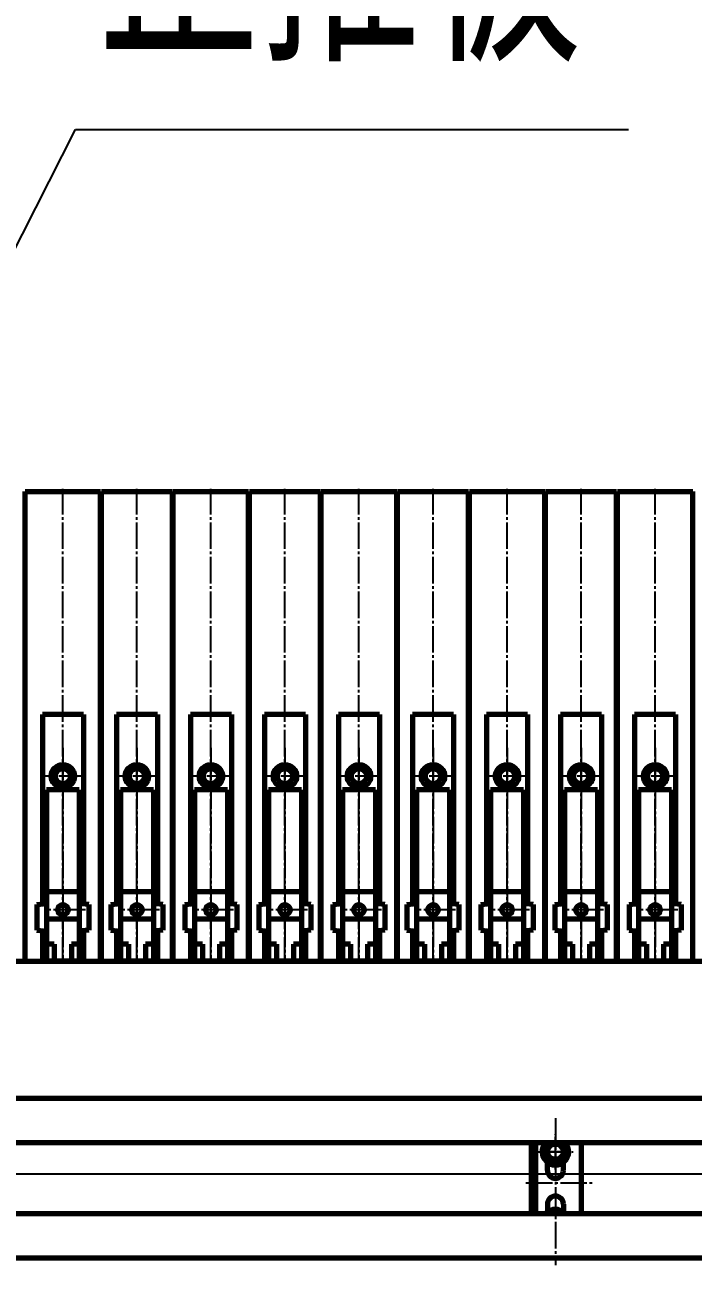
# Model space of a CAD drawing. Header units: millimetres. Extents: x -11880 to 11880, y -8400 to 8400.
# Drawn here: x -7081 to -6327, y 5158 to 6557 of the extents above; entities that cross this region are included whole.
import ezdxf

# ---------------------------------------------------------------- set-up
doc = ezdxf.new("R2010")
doc.units = ezdxf.units.MM
doc.linetypes.add('EB_DASHDOT', pattern=[39, 30, -3, 3, -3])
for name, color, linetype, lineweight in [('CAXA0', 7, 'Continuous', 70), ('CAXA1', 1, 'EB_DASHDOT', 25), ('CAXA3', 7, 'Continuous', 25), ('CAXA4', 3, 'Continuous', 25)]:
    doc.layers.add(name, color=color, linetype=linetype, lineweight=lineweight)
doc.styles.add('标准', font='', dxfattribs={"width": 0.667})
doc.styles.get('标准').set_extended_font_data('SimSun')

# ---------------------------------------------------------------- blocks, each defined once
blk = doc.blocks.new('CAXBLOCK64', base_point=(-7037.8, 5559.1))
at = {"layer": 'CAXA0', "linetype": 'Continuous', "lineweight": 70}
for p, q in [((-7055.1, 5779.3), (-7061, 5779.3)), ((-7061, 5779.3), (-7061, 5565.6)), ((-7014.6, 5779.3), (-7061, 5779.3)), ((-7014.6, 5779.3), (-7014.6, 5565.6)), ((-7019.3, 5694.3), (-7056.4, 5694.3)), ((-7056.4, 5694.3), (-7056.4, 5501.1)), ((-7019.3, 5694.3), (-7019.3, 5501.1)), ((-7019.3, 5579.2), (-7056.4, 5579.2)), ((-7067.2, 5565.1), (-7056.4, 5566)), ((-7067.2, 5565.1), (-7067.2, 5536.1)), ((-7067.2, 5564.9), (-7067.2, 5536.1)), ((-7008.5, 5565.1), (-7019.3, 5566)), ((-7008.5, 5565.1), (-7008.5, 5536.1)), ((-7008.5, 5564.9), (-7008.5, 5536.1)), ((-7019.3, 5548.3), (-7056.4, 5548.3)), ((-7067.2, 5536.1), (-7056.4, 5535.1)), ((-7061, 5535.5), (-7061, 5501.1)), ((-7008.5, 5536.1), (-7019.3, 5535.1)), ((-7014.6, 5535.5), (-7014.6, 5501.1)), ((-7047.5, 5520.4), (-7056.4, 5520.4)), ((-7047.5, 5520.4), (-7047.5, 5501.1)), ((-7019.3, 5520.4), (-7028.2, 5520.4)), ((-7028.2, 5520.4), (-7028.2, 5501.1)), ((-7056.4, 5501.1), (-7061, 5501.1)), ((-7014.6, 5501.1), (-7056.4, 5501.1))]:
    blk.add_line(p, q, dxfattribs=at)
for centre, radius in [((-7037.8, 5709.8), 13.1), ((-7037.8, 5709.8), 8.5), ((-7037.8, 5559.1), 5.8)]:
    blk.add_circle(centre, radius, dxfattribs=at)
at = {"layer": 'CAXA1', "color": 1, "linetype": 'EB_DASHDOT', "lineweight": 25}
for p, q in [((-7037.8, 5741.8), (-7037.8, 5501.1)), ((-7012.3, 5709.8), (-7058.2, 5709.8)), ((-7012.3, 5559.1), (-7054.9, 5559.1))]:
    blk.add_line(p, q, dxfattribs=at)
blk = doc.blocks.new('CAXBLOCK66', base_point=(-6954.3, 5559.1))
at = {"layer": 'CAXA0', "linetype": 'Continuous', "lineweight": 70}
for p, q in [((-6971.6, 5779.3), (-6977.5, 5779.3)), ((-6977.5, 5779.3), (-6977.5, 5565.6)), ((-6931.1, 5779.3), (-6977.5, 5779.3)), ((-6931.1, 5779.3), (-6931.1, 5565.6)), ((-6935.8, 5694.3), (-6972.9, 5694.3)), ((-6972.9, 5694.3), (-6972.9, 5501.1)), ((-6935.8, 5694.3), (-6935.8, 5501.1)), ((-6935.8, 5579.2), (-6972.9, 5579.2)), ((-6983.7, 5565.1), (-6972.9, 5566)), ((-6983.7, 5565.1), (-6983.7, 5536.1)), ((-6983.7, 5564.9), (-6983.7, 5536.1)), ((-6925, 5565.1), (-6935.8, 5566)), ((-6925, 5565.1), (-6925, 5536.1)), ((-6925, 5564.9), (-6925, 5536.1)), ((-6935.8, 5548.3), (-6972.9, 5548.3)), ((-6983.7, 5536.1), (-6972.9, 5535.1)), ((-6977.5, 5535.5), (-6977.5, 5501.1)), ((-6925, 5536.1), (-6935.8, 5535.1)), ((-6931.1, 5535.5), (-6931.1, 5501.1)), ((-6964, 5520.4), (-6972.9, 5520.4)), ((-6964, 5520.4), (-6964, 5501.1)), ((-6935.8, 5520.4), (-6944.7, 5520.4)), ((-6944.7, 5520.4), (-6944.7, 5501.1)), ((-6972.9, 5501.1), (-6977.5, 5501.1)), ((-6931.1, 5501.1), (-6972.9, 5501.1))]:
    blk.add_line(p, q, dxfattribs=at)
for centre, radius in [((-6954.3, 5709.8), 13.1), ((-6954.3, 5709.8), 8.5), ((-6954.3, 5559.1), 5.8)]:
    blk.add_circle(centre, radius, dxfattribs=at)
at = {"layer": 'CAXA1', "color": 1, "linetype": 'EB_DASHDOT', "lineweight": 25}
for p, q in [((-6954.3, 5741.8), (-6954.3, 5501.1)), ((-6928.8, 5709.8), (-6974.7, 5709.8)), ((-6928.8, 5559.1), (-6971.4, 5559.1))]:
    blk.add_line(p, q, dxfattribs=at)
blk = doc.blocks.new('CAXBLOCK72', base_point=(-6870.8, 5559.1))
at = {"layer": 'CAXA0', "linetype": 'Continuous', "lineweight": 70}
for p, q in [((-6888.1, 5779.3), (-6894, 5779.3)), ((-6894, 5779.3), (-6894, 5565.6)), ((-6847.6, 5779.3), (-6894, 5779.3)), ((-6847.6, 5779.3), (-6847.6, 5565.6)), ((-6852.3, 5694.3), (-6889.4, 5694.3)), ((-6889.4, 5694.3), (-6889.4, 5501.1)), ((-6852.3, 5694.3), (-6852.3, 5501.1)), ((-6852.3, 5579.2), (-6889.4, 5579.2)), ((-6900.2, 5565.1), (-6889.4, 5566)), ((-6900.2, 5565.1), (-6900.2, 5536.1)), ((-6900.2, 5564.9), (-6900.2, 5536.1)), ((-6841.5, 5565.1), (-6852.3, 5566)), ((-6841.5, 5565.1), (-6841.5, 5536.1)), ((-6841.5, 5564.9), (-6841.5, 5536.1)), ((-6852.3, 5548.3), (-6889.4, 5548.3)), ((-6900.2, 5536.1), (-6889.4, 5535.1)), ((-6894, 5535.5), (-6894, 5501.1)), ((-6841.5, 5536.1), (-6852.3, 5535.1)), ((-6847.6, 5535.5), (-6847.6, 5501.1)), ((-6880.5, 5520.4), (-6889.4, 5520.4)), ((-6880.5, 5520.4), (-6880.5, 5501.1)), ((-6852.3, 5520.4), (-6861.2, 5520.4)), ((-6861.2, 5520.4), (-6861.2, 5501.1)), ((-6889.4, 5501.1), (-6894, 5501.1)), ((-6847.6, 5501.1), (-6889.4, 5501.1))]:
    blk.add_line(p, q, dxfattribs=at)
for centre, radius in [((-6870.8, 5709.8), 13.1), ((-6870.8, 5709.8), 8.5), ((-6870.8, 5559.1), 5.8)]:
    blk.add_circle(centre, radius, dxfattribs=at)
at = {"layer": 'CAXA1', "color": 1, "linetype": 'EB_DASHDOT', "lineweight": 25}
for p, q in [((-6870.8, 5741.8), (-6870.8, 5501.1)), ((-6845.3, 5709.8), (-6891.2, 5709.8)), ((-6845.3, 5559.1), (-6887.9, 5559.1))]:
    blk.add_line(p, q, dxfattribs=at)
blk = doc.blocks.new('CAXBLOCK74', base_point=(-6787.3, 5559.1))
at = {"layer": 'CAXA0', "linetype": 'Continuous', "lineweight": 70}
for p, q in [((-6804.6, 5779.3), (-6810.5, 5779.3)), ((-6810.5, 5779.3), (-6810.5, 5565.6)), ((-6764.1, 5779.3), (-6810.5, 5779.3)), ((-6764.1, 5779.3), (-6764.1, 5565.6)), ((-6768.8, 5694.3), (-6805.9, 5694.3)), ((-6805.9, 5694.3), (-6805.9, 5501.1)), ((-6768.8, 5694.3), (-6768.8, 5501.1)), ((-6768.8, 5579.2), (-6805.9, 5579.2)), ((-6816.7, 5565.1), (-6805.9, 5566)), ((-6816.7, 5565.1), (-6816.7, 5536.1)), ((-6816.7, 5564.9), (-6816.7, 5536.1)), ((-6758, 5565.1), (-6768.8, 5566)), ((-6758, 5565.1), (-6758, 5536.1)), ((-6758, 5564.9), (-6758, 5536.1)), ((-6768.8, 5548.3), (-6805.9, 5548.3)), ((-6816.7, 5536.1), (-6805.9, 5535.1)), ((-6810.5, 5535.5), (-6810.5, 5501.1)), ((-6758, 5536.1), (-6768.8, 5535.1)), ((-6764.1, 5535.5), (-6764.1, 5501.1)), ((-6797, 5520.4), (-6805.9, 5520.4)), ((-6797, 5520.4), (-6797, 5501.1)), ((-6768.8, 5520.4), (-6777.7, 5520.4)), ((-6777.7, 5520.4), (-6777.7, 5501.1)), ((-6805.9, 5501.1), (-6810.5, 5501.1)), ((-6764.1, 5501.1), (-6805.9, 5501.1))]:
    blk.add_line(p, q, dxfattribs=at)
for centre, radius in [((-6787.3, 5709.8), 13.1), ((-6787.3, 5709.8), 8.5), ((-6787.3, 5559.1), 5.8)]:
    blk.add_circle(centre, radius, dxfattribs=at)
at = {"layer": 'CAXA1', "color": 1, "linetype": 'EB_DASHDOT', "lineweight": 25}
for p, q in [((-6787.3, 5741.8), (-6787.3, 5501.1)), ((-6761.8, 5709.8), (-6807.7, 5709.8)), ((-6761.8, 5559.1), (-6804.4, 5559.1))]:
    blk.add_line(p, q, dxfattribs=at)
blk = doc.blocks.new('CAXBLOCK76', base_point=(-6703.8, 5559.1))
at = {"layer": 'CAXA0', "linetype": 'Continuous', "lineweight": 70}
for p, q in [((-6721.1, 5779.3), (-6727, 5779.3)), ((-6727, 5779.3), (-6727, 5565.6)), ((-6680.6, 5779.3), (-6727, 5779.3)), ((-6680.6, 5779.3), (-6680.6, 5565.6)), ((-6685.3, 5694.3), (-6722.4, 5694.3)), ((-6722.4, 5694.3), (-6722.4, 5501.1)), ((-6685.3, 5694.3), (-6685.3, 5501.1)), ((-6685.3, 5579.2), (-6722.4, 5579.2)), ((-6733.2, 5565.1), (-6722.4, 5566)), ((-6733.2, 5565.1), (-6733.2, 5536.1)), ((-6733.2, 5564.9), (-6733.2, 5536.1)), ((-6674.5, 5565.1), (-6685.3, 5566)), ((-6674.5, 5565.1), (-6674.5, 5536.1)), ((-6674.5, 5564.9), (-6674.5, 5536.1)), ((-6685.3, 5548.3), (-6722.4, 5548.3)), ((-6733.2, 5536.1), (-6722.4, 5535.1)), ((-6727, 5535.5), (-6727, 5501.1)), ((-6674.5, 5536.1), (-6685.3, 5535.1)), ((-6680.6, 5535.5), (-6680.6, 5501.1)), ((-6713.5, 5520.4), (-6722.4, 5520.4)), ((-6713.5, 5520.4), (-6713.5, 5501.1)), ((-6685.3, 5520.4), (-6694.2, 5520.4)), ((-6694.2, 5520.4), (-6694.2, 5501.1)), ((-6722.4, 5501.1), (-6727, 5501.1)), ((-6680.6, 5501.1), (-6722.4, 5501.1))]:
    blk.add_line(p, q, dxfattribs=at)
for centre, radius in [((-6703.8, 5709.8), 13.1), ((-6703.8, 5709.8), 8.5), ((-6703.8, 5559.1), 5.8)]:
    blk.add_circle(centre, radius, dxfattribs=at)
at = {"layer": 'CAXA1', "color": 1, "linetype": 'EB_DASHDOT', "lineweight": 25}
for p, q in [((-6703.8, 5741.8), (-6703.8, 5501.1)), ((-6678.3, 5709.8), (-6724.2, 5709.8)), ((-6678.3, 5559.1), (-6720.9, 5559.1))]:
    blk.add_line(p, q, dxfattribs=at)
blk = doc.blocks.new('CAXBLOCK78', base_point=(-6620.3, 5559.1))
at = {"layer": 'CAXA0', "linetype": 'Continuous', "lineweight": 70}
for p, q in [((-6637.6, 5779.3), (-6643.5, 5779.3)), ((-6643.5, 5779.3), (-6643.5, 5565.6)), ((-6597.1, 5779.3), (-6643.5, 5779.3)), ((-6597.1, 5779.3), (-6597.1, 5565.6)), ((-6601.8, 5694.3), (-6638.9, 5694.3)), ((-6638.9, 5694.3), (-6638.9, 5501.1)), ((-6601.8, 5694.3), (-6601.8, 5501.1)), ((-6601.8, 5579.2), (-6638.9, 5579.2)), ((-6649.7, 5565.1), (-6638.9, 5566)), ((-6649.7, 5565.1), (-6649.7, 5536.1)), ((-6649.7, 5564.9), (-6649.7, 5536.1)), ((-6591, 5565.1), (-6601.8, 5566)), ((-6591, 5565.1), (-6591, 5536.1)), ((-6591, 5564.9), (-6591, 5536.1)), ((-6601.8, 5548.3), (-6638.9, 5548.3)), ((-6649.7, 5536.1), (-6638.9, 5535.1)), ((-6643.5, 5535.5), (-6643.5, 5501.1)), ((-6591, 5536.1), (-6601.8, 5535.1)), ((-6597.1, 5535.5), (-6597.1, 5501.1)), ((-6630, 5520.4), (-6638.9, 5520.4)), ((-6630, 5520.4), (-6630, 5501.1)), ((-6601.8, 5520.4), (-6610.7, 5520.4)), ((-6610.7, 5520.4), (-6610.7, 5501.1)), ((-6638.9, 5501.1), (-6643.5, 5501.1)), ((-6597.1, 5501.1), (-6638.9, 5501.1))]:
    blk.add_line(p, q, dxfattribs=at)
for centre, radius in [((-6620.3, 5709.8), 13.1), ((-6620.3, 5709.8), 8.5), ((-6620.3, 5559.1), 5.8)]:
    blk.add_circle(centre, radius, dxfattribs=at)
at = {"layer": 'CAXA1', "color": 1, "linetype": 'EB_DASHDOT', "lineweight": 25}
for p, q in [((-6620.3, 5741.8), (-6620.3, 5501.1)), ((-6594.8, 5709.8), (-6640.7, 5709.8)), ((-6594.8, 5559.1), (-6637.4, 5559.1))]:
    blk.add_line(p, q, dxfattribs=at)
blk = doc.blocks.new('CAXBLOCK80', base_point=(-6536.8, 5559.1))
at = {"layer": 'CAXA0', "linetype": 'Continuous', "lineweight": 70}
for p, q in [((-6554.1, 5779.3), (-6560, 5779.3)), ((-6560, 5779.3), (-6560, 5565.6)), ((-6513.6, 5779.3), (-6560, 5779.3)), ((-6513.6, 5779.3), (-6513.6, 5565.6)), ((-6518.3, 5694.3), (-6555.4, 5694.3)), ((-6555.4, 5694.3), (-6555.4, 5501.1)), ((-6518.3, 5694.3), (-6518.3, 5501.1)), ((-6518.3, 5579.2), (-6555.4, 5579.2)), ((-6566.2, 5565.1), (-6555.4, 5566)), ((-6566.2, 5565.1), (-6566.2, 5536.1)), ((-6566.2, 5564.9), (-6566.2, 5536.1)), ((-6507.5, 5565.1), (-6518.3, 5566)), ((-6507.5, 5565.1), (-6507.5, 5536.1)), ((-6507.5, 5564.9), (-6507.5, 5536.1)), ((-6518.3, 5548.3), (-6555.4, 5548.3)), ((-6566.2, 5536.1), (-6555.4, 5535.1)), ((-6560, 5535.5), (-6560, 5501.1)), ((-6507.5, 5536.1), (-6518.3, 5535.1)), ((-6513.6, 5535.5), (-6513.6, 5501.1)), ((-6546.5, 5520.4), (-6555.4, 5520.4)), ((-6546.5, 5520.4), (-6546.5, 5501.1)), ((-6518.3, 5520.4), (-6527.2, 5520.4)), ((-6527.2, 5520.4), (-6527.2, 5501.1)), ((-6555.4, 5501.1), (-6560, 5501.1)), ((-6513.6, 5501.1), (-6555.4, 5501.1))]:
    blk.add_line(p, q, dxfattribs=at)
for centre, radius in [((-6536.8, 5709.8), 13.1), ((-6536.8, 5709.8), 8.5), ((-6536.8, 5559.1), 5.8)]:
    blk.add_circle(centre, radius, dxfattribs=at)
at = {"layer": 'CAXA1', "color": 1, "linetype": 'EB_DASHDOT', "lineweight": 25}
for p, q in [((-6536.8, 5741.8), (-6536.8, 5501.1)), ((-6511.3, 5709.8), (-6557.2, 5709.8)), ((-6511.3, 5559.1), (-6553.9, 5559.1))]:
    blk.add_line(p, q, dxfattribs=at)
blk = doc.blocks.new('CAXBLOCK82', base_point=(-6453.3, 5559.1))
at = {"layer": 'CAXA0', "linetype": 'Continuous', "lineweight": 70}
for p, q in [((-6470.6, 5779.3), (-6476.5, 5779.3)), ((-6476.5, 5779.3), (-6476.5, 5565.6)), ((-6430.1, 5779.3), (-6476.5, 5779.3)), ((-6430.1, 5779.3), (-6430.1, 5565.6)), ((-6434.8, 5694.3), (-6471.9, 5694.3)), ((-6471.9, 5694.3), (-6471.9, 5501.1)), ((-6434.8, 5694.3), (-6434.8, 5501.1)), ((-6434.8, 5579.2), (-6471.9, 5579.2)), ((-6482.7, 5565.1), (-6471.9, 5566)), ((-6482.7, 5565.1), (-6482.7, 5536.1)), ((-6482.7, 5564.9), (-6482.7, 5536.1)), ((-6424, 5565.1), (-6434.8, 5566)), ((-6424, 5565.1), (-6424, 5536.1)), ((-6424, 5564.9), (-6424, 5536.1)), ((-6434.8, 5548.3), (-6471.9, 5548.3)), ((-6482.7, 5536.1), (-6471.9, 5535.1)), ((-6476.5, 5535.5), (-6476.5, 5501.1)), ((-6424, 5536.1), (-6434.8, 5535.1)), ((-6430.1, 5535.5), (-6430.1, 5501.1)), ((-6463, 5520.4), (-6471.9, 5520.4)), ((-6463, 5520.4), (-6463, 5501.1)), ((-6434.8, 5520.4), (-6443.7, 5520.4)), ((-6443.7, 5520.4), (-6443.7, 5501.1)), ((-6471.9, 5501.1), (-6476.5, 5501.1)), ((-6430.1, 5501.1), (-6471.9, 5501.1))]:
    blk.add_line(p, q, dxfattribs=at)
for centre, radius in [((-6453.3, 5709.8), 13.1), ((-6453.3, 5709.8), 8.5), ((-6453.3, 5559.1), 5.8)]:
    blk.add_circle(centre, radius, dxfattribs=at)
at = {"layer": 'CAXA1', "color": 1, "linetype": 'EB_DASHDOT', "lineweight": 25}
for p, q in [((-6453.3, 5741.8), (-6453.3, 5501.1)), ((-6427.8, 5709.8), (-6473.7, 5709.8)), ((-6427.8, 5559.1), (-6470.4, 5559.1))]:
    blk.add_line(p, q, dxfattribs=at)
blk = doc.blocks.new('CAXBLOCK84', base_point=(-6369.8, 5559.1))
at = {"layer": 'CAXA0', "linetype": 'Continuous', "lineweight": 70}
for p, q in [((-6387.1, 5779.3), (-6393, 5779.3)), ((-6393, 5779.3), (-6393, 5565.6)), ((-6346.6, 5779.3), (-6393, 5779.3)), ((-6346.6, 5779.3), (-6346.6, 5565.6)), ((-6351.3, 5694.3), (-6388.4, 5694.3)), ((-6388.4, 5694.3), (-6388.4, 5501.1)), ((-6351.3, 5694.3), (-6351.3, 5501.1)), ((-6351.3, 5579.2), (-6388.4, 5579.2)), ((-6399.2, 5565.1), (-6388.4, 5566)), ((-6399.2, 5565.1), (-6399.2, 5536.1)), ((-6399.2, 5564.9), (-6399.2, 5536.1)), ((-6340.5, 5565.1), (-6351.3, 5566)), ((-6340.5, 5565.1), (-6340.5, 5536.1)), ((-6340.5, 5564.9), (-6340.5, 5536.1)), ((-6351.3, 5548.3), (-6388.4, 5548.3)), ((-6399.2, 5536.1), (-6388.4, 5535.1)), ((-6393, 5535.5), (-6393, 5501.1)), ((-6340.5, 5536.1), (-6351.3, 5535.1)), ((-6346.6, 5535.5), (-6346.6, 5501.1)), ((-6379.5, 5520.4), (-6388.4, 5520.4)), ((-6379.5, 5520.4), (-6379.5, 5501.1)), ((-6351.3, 5520.4), (-6360.2, 5520.4)), ((-6360.2, 5520.4), (-6360.2, 5501.1)), ((-6388.4, 5501.1), (-6393, 5501.1)), ((-6346.6, 5501.1), (-6388.4, 5501.1))]:
    blk.add_line(p, q, dxfattribs=at)
for centre, radius in [((-6369.8, 5709.8), 13.1), ((-6369.8, 5709.8), 8.5), ((-6369.8, 5559.1), 5.8)]:
    blk.add_circle(centre, radius, dxfattribs=at)
at = {"layer": 'CAXA1', "color": 1, "linetype": 'EB_DASHDOT', "lineweight": 25}
for p, q in [((-6369.8, 5741.8), (-6369.8, 5501.1)), ((-6344.3, 5709.8), (-6390.2, 5709.8)), ((-6344.3, 5559.1), (-6386.9, 5559.1))]:
    blk.add_line(p, q, dxfattribs=at)
blk = doc.blocks.new('*D331')
at = {"layer": 'CAXA4', "linetype": 'Continuous', "lineweight": 25}
blk.add_hatch(color=0, dxfattribs=at).paths.add_polyline_path([(-7303.6, 5887.9), (-7235.9, 5988.1), (-7262.6, 6001.7)], flags=0)
at = {"layer": 'CAXA4', "color": 0, "linetype": 'Continuous', "lineweight": 25}
for p, q in [((-7303.6, 5887.9), (-7023.7, 6439.1)), ((-7023.7, 6439.1), (-6399.7, 6439.1))]:
    blk.add_line(p, q, dxfattribs=at)
at = {"layer": 'CAXA4', "color": 0, "linetype": 'Continuous', "lineweight": 25, "insert": (-6997.9, 6738.1), "char_height": 200, "attachment_point": 1, "style": '标准'}
blk.add_mtext('\\fSimSun|b0|i0|p34;止推板', dxfattribs=at)

msp = doc.modelspace()

# ---------------------------------------------------------------- linework, layer by layer
at = {"layer": 'CAXA0', "linetype": 'Continuous', "lineweight": 70}
for p, q in [((-7080.33, 5501.11), (-7080.33, 6031.08)), ((-6913.33, 5501.11), (-6913.33, 6031.08)), ((-6913.33, 5501.11), (-6913.33, 6031.08)), ((-6746.33, 5501.11), (-6746.33, 6031.08)), ((-6746.33, 5501.11), (-6746.33, 6031.08)), ((-6579.33, 5501.11), (-6579.33, 6031.08)), ((-6579.33, 5501.11), (-6579.33, 6031.08)), ((-6412.33, 5501.11), (-6412.33, 6031.08)), ((-6412.33, 5501.11), (-6412.33, 6031.08)), ((-7891.33, 5501.08), (-6104.36, 5501.08))]:
    msp.add_line(p, q, dxfattribs=at)
at = {"layer": 'CAXA0'}
for p, q in [((-7080.33, 6031.08), (-6995.33, 6031.08)), ((-6995.33, 5501.11), (-6995.33, 6031.08)), ((-6994.33, 5501.11), (-6994.33, 6031.08)), ((-6994.33, 6031.08), (-6914.33, 6031.08)), ((-6914.33, 5501.11), (-6914.33, 6031.08)), ((-6914.33, 5501.11), (-6914.33, 6031.08)), ((-6914.33, 5501.11), (-6914.33, 6031.08)), ((-6913.33, 5501.11), (-6913.33, 6031.08)), ((-6913.33, 6031.08), (-6828.33, 6031.08)), ((-6828.33, 5501.11), (-6828.33, 6031.08)), ((-6827.33, 5501.11), (-6827.33, 6031.08)), ((-6827.33, 6031.08), (-6747.33, 6031.08)), ((-6747.33, 5501.11), (-6747.33, 6031.08)), ((-6747.33, 5501.11), (-6747.33, 6031.08)), ((-6747.33, 5501.11), (-6747.33, 6031.08)), ((-6746.33, 5501.11), (-6746.33, 6031.08)), ((-6746.33, 6031.08), (-6661.33, 6031.08)), ((-6661.33, 5501.11), (-6661.33, 6031.08)), ((-6660.33, 5501.11), (-6660.33, 6031.08)), ((-6660.33, 6031.08), (-6580.33, 6031.08)), ((-6580.33, 5501.11), (-6580.33, 6031.08)), ((-6580.33, 5501.11), (-6580.33, 6031.08)), ((-6580.33, 5501.11), (-6580.33, 6031.08)), ((-6579.33, 5501.11), (-6579.33, 6031.08)), ((-6579.33, 6031.08), (-6494.33, 6031.08)), ((-6494.33, 5501.11), (-6494.33, 6031.08)), ((-6493.33, 5501.11), (-6493.33, 6031.08)), ((-6493.33, 6031.08), (-6413.33, 6031.08)), ((-6413.33, 5501.11), (-6413.33, 6031.08)), ((-6413.33, 5501.11), (-6413.33, 6031.08)), ((-6413.33, 5501.11), (-6413.33, 6031.08)), ((-6412.33, 5501.11), (-6412.33, 6031.08)), ((-6412.33, 6031.08), (-6327.33, 6031.08)), ((-6327.33, 5501.11), (-6327.33, 6031.08)), ((-7080.33, 5501.11), (-6995.33, 5501.11)), ((-6913.33, 5501.11), (-6828.33, 5501.11)), ((-6913.33, 5501.11), (-6828.33, 5501.11)), ((-6746.33, 5501.11), (-6661.33, 5501.11)), ((-6746.33, 5501.11), (-6661.33, 5501.11)), ((-6746.33, 5501.11), (-6661.33, 5501.11)), ((-6579.33, 5501.11), (-6494.33, 5501.11)), ((-6579.33, 5501.11), (-6494.33, 5501.11)), ((-6579.33, 5501.11), (-6494.33, 5501.11)), ((-6412.33, 5501.11), (-6327.33, 5501.11)), ((-6412.33, 5501.11), (-6327.33, 5501.11)), ((-6412.33, 5501.11), (-6327.33, 5501.11)), ((-2232.51, 5346.08), (-7651.33, 5346.08)), ((-2231.69, 5296.08), (-7651.33, 5296.08)), ((-6509.24, 5216.08), (-6509.24, 5296.08)), ((-6509.24, 5216.08), (-6509.24, 5296.08)), ((-6504.24, 5216.08), (-6504.24, 5296.08)), ((-6488.58, 5296.08), (-6494.07, 5292.91)), ((-6494.07, 5292.91), (-6494.07, 5279.25)), ((-6470.4, 5292.91), (-6475.89, 5296.08)), ((-6470.4, 5292.91), (-6470.4, 5279.25)), ((-6453.24, 5296.08), (-6453.24, 5216.08)), ((-6453.24, 5296.08), (-6453.24, 5216.08)), ((-6494.07, 5279.25), (-6482.24, 5272.41)), ((-6482.24, 5272.41), (-6470.4, 5279.25)), ((-6491.24, 5265.08), (-6491.24, 5274.09)), ((-6473.24, 5265.08), (-6473.24, 5274.07)), ((-6491.24, 5227.08), (-6491.24, 5218.07)), ((-6482.24, 5219.75), (-6488.58, 5216.08)), ((-6475.89, 5216.08), (-6482.24, 5219.75)), ((-6473.24, 5227.08), (-6473.24, 5218.09)), ((-2228.37, 5216.08), (-7651.33, 5216.08)), ((-2227.59, 5166.08), (-7651.33, 5166.08))]:
    msp.add_line(p, q, dxfattribs=at)
msp.add_circle((-6482.24, 5286.08), 8.75, dxfattribs=at)
for centre, radius, start, end in [((-6482.24, 5286.08), 15, 138.18969, 41.81031), ((-6482.24, 5286.08), 11.83, 122.33327, 57.66673), ((-6482.24, 5265.08), 9, 180, 0), ((-6482.24, 5227.08), 9, 0, 180), ((-6482.24, 5206.08), 15, 41.81031, 138.18969), ((-6482.24, 5206.08), 11.83, 57.66673, 122.33327)]:
    msp.add_arc(centre, radius, start, end, dxfattribs=at)
at = {"layer": 'CAXA1', "linetype": 'EB_DASHDOT', "lineweight": 25}
for p, q in [((-7037.83, 5498.11), (-7037.83, 6034.08)), ((-6954.33, 5498.11), (-6954.33, 6034.08)), ((-6870.83, 5498.11), (-6870.83, 6034.08)), ((-6787.33, 5498.11), (-6787.33, 6034.08)), ((-6703.83, 5498.11), (-6703.83, 6034.08)), ((-6620.33, 5498.11), (-6620.33, 6034.08)), ((-6536.83, 5498.11), (-6536.83, 6034.08)), ((-6453.33, 5498.11), (-6453.33, 6034.08)), ((-6369.83, 5498.11), (-6369.83, 6034.08)), ((-6482.24, 5324.08), (-6482.24, 5158.08)), ((-6482.24, 5269.41), (-6482.24, 5302.75)), ((-6482.24, 5276.08), (-6482.24, 5296.08)), ((-6467.4, 5286.08), (-6497.07, 5286.08)), ((-6492.24, 5286.08), (-6472.24, 5286.08)), ((-6515.64, 5251.08), (-6438.33, 5251.08))]:
    msp.add_line(p, q, dxfattribs=at)
at = {"layer": 'CAXA1', "color": 1, "linetype": 'EB_DASHDOT', "lineweight": 25}
for p, q in [((-6482.24, 5266.08), (-6482.24, 5306.08)), ((-6502.24, 5286.08), (-6462.24, 5286.08)), ((-7897.25, 5261.08), (363.67, 5261.08)), ((-7688.17, 5261.08), (363.67, 5261.08)), ((-7300.21, 5261.08), (363.67, 5261.08))]:
    msp.add_line(p, q, dxfattribs=at)
at = {"layer": 'CAXA1'}
msp.add_line((-6499.73, 5286.08), (-6464.18, 5286.08), dxfattribs=at)
at = {"layer": 'CAXA3'}
msp.add_arc((-6482.24, 5286.08), 8, 272.09305, 180, dxfattribs=at)

# ---------------------------------------------------------------- block references
at = {"layer": 'CAXA0'}
for name, p in [('CAXBLOCK64', (-7037.83, 5559.07)), ('CAXBLOCK66', (-6954.33, 5559.07)), ('CAXBLOCK72', (-6870.83, 5559.07)), ('CAXBLOCK74', (-6787.33, 5559.07)), ('CAXBLOCK76', (-6703.83, 5559.07)), ('CAXBLOCK78', (-6620.33, 5559.07)), ('CAXBLOCK80', (-6536.83, 5559.07)), ('CAXBLOCK82', (-6453.33, 5559.07)), ('CAXBLOCK84', (-6369.83, 5559.07))]:
    msp.add_blockref(name, p, dxfattribs=at)
at = {"layer": 'CAXA4'}
msp.add_blockref('*D331', (0, 0), dxfattribs=at)

doc.saveas('drawing.dxf')
